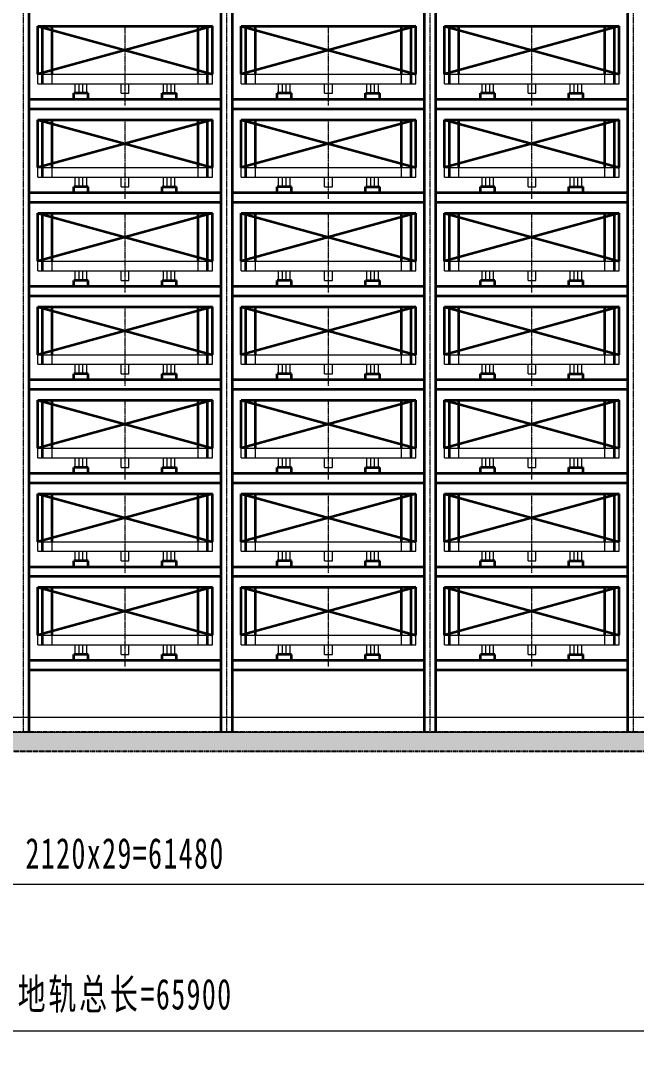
# Model space of a CAD drawing. Header units: millimetres. Extents: x -67280 to 67280, y -47520 to 47520.
# Drawn here: x -13688 to -7268, y 4323 to 15019 of the extents above; entities that cross this region are included whole.
import ezdxf

# ---------------------------------------------------------------- set-up
doc = ezdxf.new("R2010")
doc.units = ezdxf.units.MM
doc.linetypes.add('双点画线', pattern=[22, 12, -2, 2, -2, 2, -2])
doc.linetypes.add('点画线', pattern=[18, 12, -2, 2, -2])
doc.layers.get('0').update_dxf_attribs({"lineweight": 35})
for name, color, linetype, lineweight in [('7', 30, '双点画线', 18), ('ACADCAXA细实线层', 3, 'Continuous', 18), ('ACAD细实线', 2, 'Continuous', 18), ('EB0', 7, 'Continuous', 35), ('中心线层', 1, '点画线', 18), ('剖面线层', 6, 'Continuous', 18), ('尺寸线层', 4, 'Continuous', 18), ('细实线层', 3, 'Continuous', 18)]:
    doc.layers.add(name, color=color, linetype=linetype, lineweight=lineweight)
doc.styles.add('标准', font='', dxfattribs={"width": 0.667})
doc.styles.get('标准').set_extended_font_data('宋体')
doc.dimstyles.new('标准', dxfattribs={"dimscale": 160, "dimtxt": 2, "dimasz": 1, "dimexe": 1, "dimexo": 0, "dimgap": 1, "dimtad": 1, "dimdec": 1, "dimdsep": 46, "dimtxsty": '标准', "dimblk": '_CAXARROW', "dimcen": 0, "dimdle": 2, "dimaunit": 1, "dimadec": 0, "dimazin": 2, "dimtfac": 0.707107, "dimtdec": 3, "dimtmove": 0, "dimatfit": 3, "dimfxl": 0, "dimfrac": 2, "dimtolj": 1, "dimarcsym": 0})

# ---------------------------------------------------------------- blocks, each defined once
blk = doc.blocks.new('*X1422')
at = {"layer": '尺寸线层', "linetype": 'Continuous', "lineweight": 18}
for points in [[(-45548, 4483), (-45388, 4463), (-45388, 4503)], [(20352, 4483), (20192, 4463), (20192, 4503)]]:
    blk.add_hatch(color=0, dxfattribs=at).paths.add_polyline_path(points, flags=0)
at = {"layer": '尺寸线层', "color": 0}
for p, q in [((-45548, 7647), (-45548, 4323)), ((20352, 7647), (20352, 4323))]:
    blk.add_line(p, q, dxfattribs=at)
at = {"layer": '尺寸线层', "color": 0, "linetype": 'Continuous', "lineweight": 18}
blk.add_line((20352, 4483), (-45548, 4483), dxfattribs=at)
at = {"layer": '尺寸线层', "color": 0, "insert": (-12598, 4850), "char_height": 320, "width": 4468.48, "attachment_point": 5, "line_spacing_factor": 1.15057, "style": '标准'}
blk.add_mtext('\\T1.1;地轨总长=65900', dxfattribs=at)
blk = doc.blocks.new('_CAXARROW')
blk.add_hatch(color=0).paths.add_polyline_path([(0, 0), (-1, 0.125), (-1, -0.125)], flags=0)
blk = doc.blocks.new('*X1431')
at = {"layer": '尺寸线层', "linetype": 'Continuous', "lineweight": 18}
for points in [[(-43338, 6014), (-43178, 6034), (-43178, 5994)], [(18142, 6014), (17982, 6034), (17982, 5994)]]:
    blk.add_hatch(color=0, dxfattribs=at).paths.add_polyline_path(points, flags=0)
at = {"layer": '尺寸线层', "color": 0}
for p, q in [((-43338, 7600), (-43338, 5854)), ((18142, 7600), (18142, 5854))]:
    blk.add_line(p, q, dxfattribs=at)
at = {"layer": '尺寸线层', "color": 0, "linetype": 'Continuous', "lineweight": 18}
blk.add_line((-43338, 6014), (18142, 6014), dxfattribs=at)
at = {"layer": '尺寸线层', "color": 0, "insert": (-12598, 6334), "char_height": 320, "width": 4248.88, "attachment_point": 5, "line_spacing_factor": 1.15057, "style": '标准'}
blk.add_mtext('\\T1.1;2120x29=61480', dxfattribs=at)
blk = doc.blocks.new('*X1599')
at = {"layer": '剖面线层', "linetype": 'Continuous', "lineweight": 18}
h = blk.add_hatch(dxfattribs=at)
h.set_pattern_fill('AR-CONC', color=256, style=0)
h.set_pattern_definition([(50, (0, 0), (182.18467, -15.9391), [19.05, -209.55]), (355, (0, 0), (-35.2428, 191.05664), [15.24, -167.64]), (100.451, (15.18, -1.33), (146.9425, 175.1167), [16.19, -178.09]), (46.1842, (0, 50.8), (271.07904, -42.0423), [28.575, -314.325]), (96.6356, (22.6, 47.3), (237.4042, 247.4256), [24.285, -267.135]), (351.184, (0, 50.8), (237.4046, 247.4251), [22.86, -251.46]), (21, (25.4, 38.1), (151.61488, -102.26552), [19.05, -209.55]), (326, (25.4, 38.1), (61.80203, 184.18797), [15.24, -167.64]), (71.4514, (38.03, 29.58), (213.4165, 81.92286), [16.19, -178.09]), (37.5, (0, 0), (3.088603, 84.55504), [0, -165.608, 0, -170.18, 0, -168.275]), (7.5, (0, 0), (66.81966, 100.18057), [0, -97.028, 0, -161.798, 0, -64.135]), (-32.5, (-56.64, 0), (135.590595, -5.728744), [0, -63.5, 0, -198.12, 0, -262.89]), (-42.5, (-82.04, 0), (148.12918, 25.4265), [0, -82.55, 0, -131.572, 0, -186.69])])
h.paths.add_polyline_path([(-65900, -100), (-65900, -3), (-65900, 100), (0, 100), (0, -100)], flags=0)
at = {"layer": '7', "linetype": '双点画线', "lineweight": 25}
for p, q in [((0, 100), (-65900, 100)), ((-65900, -100), (0, -100))]:
    blk.add_line(p, q, dxfattribs=at)

msp = doc.modelspace()

# ---------------------------------------------------------------- linework, layer by layer
at = {"layer": 'ACADCAXA细实线层', "color": 2, "linetype": 'Continuous', "lineweight": 18}
for p, q in [((-13507.969, 14459.786), (-11687.969, 14459.786)), ((-11387.969, 14459.786), (-9567.969, 14459.786)), ((-9267.969, 14459.786), (-7447.969, 14459.786)), ((-13507.969, 14359.786), (-11687.969, 14359.786)), ((-13117.969, 14259.786), (-13117.969, 14359.786)), ((-13037.969, 14259.786), (-13037.969, 14359.786)), ((-12637.969, 14259.786), (-12637.969, 14359.786)), ((-12557.969, 14259.786), (-12557.969, 14359.786)), ((-12157.969, 14259.786), (-12157.969, 14359.786)), ((-12077.969, 14259.786), (-12077.969, 14359.786)), ((-11387.969, 14359.786), (-9567.969, 14359.786)), ((-10997.969, 14259.786), (-10997.969, 14359.786)), ((-10917.969, 14259.786), (-10917.969, 14359.786)), ((-10517.969, 14259.786), (-10517.969, 14359.786)), ((-10437.969, 14259.786), (-10437.969, 14359.786)), ((-10037.969, 14259.786), (-10037.969, 14359.786)), ((-9957.969, 14259.786), (-9957.969, 14359.786)), ((-9267.969, 14359.786), (-7447.969, 14359.786)), ((-8877.969, 14259.786), (-8877.969, 14359.786)), ((-8797.969, 14259.786), (-8797.969, 14359.786)), ((-8397.969, 14259.786), (-8397.969, 14359.786)), ((-8317.969, 14259.786), (-8317.969, 14359.786)), ((-7917.969, 14259.786), (-7917.969, 14359.786)), ((-7837.969, 14259.786), (-7837.969, 14359.786)), ((-13117.969, 14259.786), (-13037.969, 14259.786)), ((-12637.969, 14259.786), (-12557.969, 14259.786)), ((-12157.969, 14259.786), (-12077.969, 14259.786)), ((-10997.969, 14259.786), (-10917.969, 14259.786)), ((-10517.969, 14259.786), (-10437.969, 14259.786)), ((-10037.969, 14259.786), (-9957.969, 14259.786)), ((-8877.969, 14259.786), (-8797.969, 14259.786)), ((-8397.969, 14259.786), (-8317.969, 14259.786)), ((-7917.969, 14259.786), (-7837.969, 14259.786)), ((-13507.969, 13484.786), (-11687.969, 13484.786)), ((-11387.969, 13484.786), (-9567.969, 13484.786)), ((-9267.969, 13484.786), (-7447.969, 13484.786)), ((-13507.969, 13384.786), (-11687.969, 13384.786)), ((-13117.969, 13284.786), (-13117.969, 13384.786)), ((-13037.969, 13284.786), (-13037.969, 13384.786)), ((-12637.969, 13284.786), (-12637.969, 13384.786)), ((-12557.969, 13284.786), (-12557.969, 13384.786)), ((-12157.969, 13284.786), (-12157.969, 13384.786)), ((-12077.969, 13284.786), (-12077.969, 13384.786)), ((-11387.969, 13384.786), (-9567.969, 13384.786)), ((-10997.969, 13284.786), (-10997.969, 13384.786)), ((-10917.969, 13284.786), (-10917.969, 13384.786)), ((-10517.969, 13284.786), (-10517.969, 13384.786)), ((-10437.969, 13284.786), (-10437.969, 13384.786)), ((-10037.969, 13284.786), (-10037.969, 13384.786)), ((-9957.969, 13284.786), (-9957.969, 13384.786)), ((-9267.969, 13384.786), (-7447.969, 13384.786)), ((-8877.969, 13284.786), (-8877.969, 13384.786)), ((-8797.969, 13284.786), (-8797.969, 13384.786)), ((-8397.969, 13284.786), (-8397.969, 13384.786)), ((-8317.969, 13284.786), (-8317.969, 13384.786)), ((-7917.969, 13284.786), (-7917.969, 13384.786)), ((-7837.969, 13284.786), (-7837.969, 13384.786)), ((-13117.969, 13284.786), (-13037.969, 13284.786)), ((-12637.969, 13284.786), (-12557.969, 13284.786)), ((-12157.969, 13284.786), (-12077.969, 13284.786)), ((-10997.969, 13284.786), (-10917.969, 13284.786)), ((-10517.969, 13284.786), (-10437.969, 13284.786)), ((-10037.969, 13284.786), (-9957.969, 13284.786)), ((-8877.969, 13284.786), (-8797.969, 13284.786)), ((-8397.969, 13284.786), (-8317.969, 13284.786)), ((-7917.969, 13284.786), (-7837.969, 13284.786)), ((-13507.969, 12509.786), (-11687.969, 12509.786)), ((-13507.969, 12409.786), (-11687.969, 12409.786)), ((-13117.969, 12309.786), (-13117.969, 12409.786)), ((-13037.969, 12309.786), (-13037.969, 12409.786)), ((-12637.969, 12309.786), (-12637.969, 12409.786)), ((-12557.969, 12309.786), (-12557.969, 12409.786)), ((-12157.969, 12309.786), (-12157.969, 12409.786)), ((-12077.969, 12309.786), (-12077.969, 12409.786)), ((-11387.969, 12509.786), (-9567.969, 12509.786)), ((-11387.969, 12409.786), (-9567.969, 12409.786)), ((-10997.969, 12309.786), (-10997.969, 12409.786)), ((-10917.969, 12309.786), (-10917.969, 12409.786)), ((-10517.969, 12309.786), (-10517.969, 12409.786)), ((-10437.969, 12309.786), (-10437.969, 12409.786)), ((-10037.969, 12309.786), (-10037.969, 12409.786)), ((-9957.969, 12309.786), (-9957.969, 12409.786)), ((-9267.969, 12509.786), (-7447.969, 12509.786)), ((-9267.969, 12409.786), (-7447.969, 12409.786)), ((-8877.969, 12309.786), (-8877.969, 12409.786)), ((-8797.969, 12309.786), (-8797.969, 12409.786)), ((-8397.969, 12309.786), (-8397.969, 12409.786)), ((-8317.969, 12309.786), (-8317.969, 12409.786)), ((-7917.969, 12309.786), (-7917.969, 12409.786)), ((-7837.969, 12309.786), (-7837.969, 12409.786)), ((-13117.969, 12309.786), (-13037.969, 12309.786)), ((-12637.969, 12309.786), (-12557.969, 12309.786)), ((-12157.969, 12309.786), (-12077.969, 12309.786)), ((-10997.969, 12309.786), (-10917.969, 12309.786)), ((-10517.969, 12309.786), (-10437.969, 12309.786)), ((-10037.969, 12309.786), (-9957.969, 12309.786)), ((-8877.969, 12309.786), (-8797.969, 12309.786)), ((-8397.969, 12309.786), (-8317.969, 12309.786)), ((-7917.969, 12309.786), (-7837.969, 12309.786)), ((-13507.969, 11534.786), (-11687.969, 11534.786)), ((-11387.969, 11534.786), (-9567.969, 11534.786)), ((-9267.969, 11534.786), (-7447.969, 11534.786)), ((-13507.969, 11434.786), (-11687.969, 11434.786)), ((-13117.969, 11334.786), (-13117.969, 11434.786)), ((-13037.969, 11334.786), (-13037.969, 11434.786)), ((-12637.969, 11334.786), (-12637.969, 11434.786)), ((-12557.969, 11334.786), (-12557.969, 11434.786)), ((-12157.969, 11334.786), (-12157.969, 11434.786)), ((-12077.969, 11334.786), (-12077.969, 11434.786)), ((-11387.969, 11434.786), (-9567.969, 11434.786)), ((-10997.969, 11334.786), (-10997.969, 11434.786)), ((-10917.969, 11334.786), (-10917.969, 11434.786)), ((-10517.969, 11334.786), (-10517.969, 11434.786)), ((-10437.969, 11334.786), (-10437.969, 11434.786)), ((-10037.969, 11334.786), (-10037.969, 11434.786)), ((-9957.969, 11334.786), (-9957.969, 11434.786)), ((-9267.969, 11434.786), (-7447.969, 11434.786)), ((-8877.969, 11334.786), (-8877.969, 11434.786)), ((-8797.969, 11334.786), (-8797.969, 11434.786)), ((-8397.969, 11334.786), (-8397.969, 11434.786)), ((-8317.969, 11334.786), (-8317.969, 11434.786)), ((-7917.969, 11334.786), (-7917.969, 11434.786)), ((-7837.969, 11334.786), (-7837.969, 11434.786)), ((-13117.969, 11334.786), (-13037.969, 11334.786)), ((-12637.969, 11334.786), (-12557.969, 11334.786)), ((-12157.969, 11334.786), (-12077.969, 11334.786)), ((-10997.969, 11334.786), (-10917.969, 11334.786)), ((-10517.969, 11334.786), (-10437.969, 11334.786)), ((-10037.969, 11334.786), (-9957.969, 11334.786)), ((-8877.969, 11334.786), (-8797.969, 11334.786)), ((-8397.969, 11334.786), (-8317.969, 11334.786)), ((-7917.969, 11334.786), (-7837.969, 11334.786)), ((-13507.969, 10559.786), (-11687.969, 10559.786)), ((-11387.969, 10559.786), (-9567.969, 10559.786)), ((-9267.969, 10559.786), (-7447.969, 10559.786)), ((-13507.969, 10459.786), (-11687.969, 10459.786)), ((-13117.969, 10359.786), (-13117.969, 10459.786)), ((-13037.969, 10359.786), (-13037.969, 10459.786)), ((-12637.969, 10359.786), (-12637.969, 10459.786)), ((-12557.969, 10359.786), (-12557.969, 10459.786)), ((-12157.969, 10359.786), (-12157.969, 10459.786)), ((-12077.969, 10359.786), (-12077.969, 10459.786)), ((-11387.969, 10459.786), (-9567.969, 10459.786)), ((-10997.969, 10359.786), (-10997.969, 10459.786)), ((-10917.969, 10359.786), (-10917.969, 10459.786)), ((-10517.969, 10359.786), (-10517.969, 10459.786)), ((-10437.969, 10359.786), (-10437.969, 10459.786)), ((-10037.969, 10359.786), (-10037.969, 10459.786)), ((-9957.969, 10359.786), (-9957.969, 10459.786)), ((-9267.969, 10459.786), (-7447.969, 10459.786)), ((-8877.969, 10359.786), (-8877.969, 10459.786)), ((-8797.969, 10359.786), (-8797.969, 10459.786)), ((-8397.969, 10359.786), (-8397.969, 10459.786)), ((-8317.969, 10359.786), (-8317.969, 10459.786)), ((-7917.969, 10359.786), (-7917.969, 10459.786)), ((-7837.969, 10359.786), (-7837.969, 10459.786)), ((-13117.969, 10359.786), (-13037.969, 10359.786)), ((-12637.969, 10359.786), (-12557.969, 10359.786)), ((-12157.969, 10359.786), (-12077.969, 10359.786)), ((-10997.969, 10359.786), (-10917.969, 10359.786)), ((-10517.969, 10359.786), (-10437.969, 10359.786)), ((-10037.969, 10359.786), (-9957.969, 10359.786)), ((-8877.969, 10359.786), (-8797.969, 10359.786)), ((-8397.969, 10359.786), (-8317.969, 10359.786)), ((-7917.969, 10359.786), (-7837.969, 10359.786)), ((-13507.969, 9584.786), (-11687.969, 9584.786)), ((-11387.969, 9584.786), (-9567.969, 9584.786)), ((-9267.969, 9584.786), (-7447.969, 9584.786)), ((-13507.969, 9484.786), (-11687.969, 9484.786)), ((-13117.969, 9384.786), (-13117.969, 9484.786)), ((-13037.969, 9384.786), (-13037.969, 9484.786)), ((-12637.969, 9384.786), (-12637.969, 9484.786)), ((-12557.969, 9384.786), (-12557.969, 9484.786)), ((-12157.969, 9384.786), (-12157.969, 9484.786)), ((-12077.969, 9384.786), (-12077.969, 9484.786)), ((-11387.969, 9484.786), (-9567.969, 9484.786)), ((-10997.969, 9384.786), (-10997.969, 9484.786)), ((-10917.969, 9384.786), (-10917.969, 9484.786)), ((-10517.969, 9384.786), (-10517.969, 9484.786)), ((-10437.969, 9384.786), (-10437.969, 9484.786)), ((-10037.969, 9384.786), (-10037.969, 9484.786)), ((-9957.969, 9384.786), (-9957.969, 9484.786)), ((-9267.969, 9484.786), (-7447.969, 9484.786)), ((-8877.969, 9384.786), (-8877.969, 9484.786)), ((-8797.969, 9384.786), (-8797.969, 9484.786)), ((-8397.969, 9384.786), (-8397.969, 9484.786)), ((-8317.969, 9384.786), (-8317.969, 9484.786)), ((-7917.969, 9384.786), (-7917.969, 9484.786)), ((-7837.969, 9384.786), (-7837.969, 9484.786)), ((-13117.969, 9384.786), (-13037.969, 9384.786)), ((-12637.969, 9384.786), (-12557.969, 9384.786)), ((-12157.969, 9384.786), (-12077.969, 9384.786)), ((-10997.969, 9384.786), (-10917.969, 9384.786)), ((-10517.969, 9384.786), (-10437.969, 9384.786)), ((-10037.969, 9384.786), (-9957.969, 9384.786)), ((-8877.969, 9384.786), (-8797.969, 9384.786)), ((-8397.969, 9384.786), (-8317.969, 9384.786)), ((-7917.969, 9384.786), (-7837.969, 9384.786)), ((-13507.969, 8609.786), (-11687.969, 8609.786)), ((-11387.969, 8609.786), (-9567.969, 8609.786)), ((-9267.969, 8609.786), (-7447.969, 8609.786)), ((-13507.969, 8509.786), (-11687.969, 8509.786)), ((-13117.969, 8409.786), (-13117.969, 8509.786)), ((-13037.969, 8409.786), (-13037.969, 8509.786)), ((-12637.969, 8409.786), (-12637.969, 8509.786)), ((-12557.969, 8409.786), (-12557.969, 8509.786)), ((-12157.969, 8409.786), (-12157.969, 8509.786)), ((-12077.969, 8409.786), (-12077.969, 8509.786)), ((-11387.969, 8509.786), (-9567.969, 8509.786)), ((-10997.969, 8409.786), (-10997.969, 8509.786)), ((-10917.969, 8409.786), (-10917.969, 8509.786)), ((-10517.969, 8409.786), (-10517.969, 8509.786)), ((-10437.969, 8409.786), (-10437.969, 8509.786)), ((-10037.969, 8409.786), (-10037.969, 8509.786)), ((-9957.969, 8409.786), (-9957.969, 8509.786)), ((-9267.969, 8509.786), (-7447.969, 8509.786)), ((-8877.969, 8409.786), (-8877.969, 8509.786)), ((-8797.969, 8409.786), (-8797.969, 8509.786)), ((-8397.969, 8409.786), (-8397.969, 8509.786)), ((-8317.969, 8409.786), (-8317.969, 8509.786)), ((-7917.969, 8409.786), (-7917.969, 8509.786)), ((-7837.969, 8409.786), (-7837.969, 8509.786)), ((-13117.969, 8409.786), (-13037.969, 8409.786)), ((-12637.969, 8409.786), (-12557.969, 8409.786)), ((-12157.969, 8409.786), (-12077.969, 8409.786)), ((-10997.969, 8409.786), (-10917.969, 8409.786)), ((-10517.969, 8409.786), (-10437.969, 8409.786)), ((-10037.969, 8409.786), (-9957.969, 8409.786)), ((-8877.969, 8409.786), (-8797.969, 8409.786)), ((-8397.969, 8409.786), (-8317.969, 8409.786)), ((-7917.969, 8409.786), (-7837.969, 8409.786))]:
    msp.add_line(p, q, dxfattribs=at)
at = {"layer": 'EB0'}
for p, q in [((-13597.969, 7599.786), (-13597.969, 18849.786)), ((-11597.969, 7599.786), (-11597.969, 18849.786)), ((-11477.969, 7599.786), (-11477.969, 18849.786)), ((-9477.969, 7599.786), (-9477.969, 18849.786)), ((-9357.969, 7599.786), (-9357.969, 18849.786)), ((-7357.969, 7599.786), (-7357.969, 18849.786)), ((-13132.969, 14199.786), (-13132.969, 14259.786)), ((-12982.969, 14259.786), (-13132.969, 14259.786)), ((-12982.969, 14199.786), (-12982.969, 14259.786)), ((-12212.969, 14259.786), (-12062.969, 14259.786)), ((-12212.969, 14199.786), (-12212.969, 14259.786)), ((-12062.969, 14199.786), (-12062.969, 14259.786)), ((-11012.969, 14199.786), (-11012.969, 14259.786)), ((-10862.969, 14259.786), (-11012.969, 14259.786)), ((-10862.969, 14199.786), (-10862.969, 14259.786)), ((-10092.969, 14259.786), (-9942.969, 14259.786)), ((-10092.969, 14199.786), (-10092.969, 14259.786)), ((-9942.969, 14199.786), (-9942.969, 14259.786)), ((-8892.969, 14199.786), (-8892.969, 14259.786)), ((-8742.969, 14259.786), (-8892.969, 14259.786)), ((-8742.969, 14199.786), (-8742.969, 14259.786)), ((-7972.969, 14259.786), (-7822.969, 14259.786)), ((-7972.969, 14199.786), (-7972.969, 14259.786)), ((-7822.969, 14199.786), (-7822.969, 14259.786)), ((-13597.969, 14199.786), (-11597.969, 14199.786)), ((-13357.969, 14199.786), (-11597.969, 14199.786)), ((-11477.969, 14199.786), (-9477.969, 14199.786)), ((-11237.969, 14199.786), (-9477.969, 14199.786)), ((-9357.969, 14199.786), (-7357.969, 14199.786)), ((-9117.969, 14199.786), (-7357.969, 14199.786)), ((-13597.969, 14099.786), (-11597.969, 14099.786)), ((-13357.969, 14099.786), (-11597.969, 14099.786)), ((-11477.969, 14099.786), (-9477.969, 14099.786)), ((-11237.969, 14099.786), (-9477.969, 14099.786)), ((-9357.969, 14099.786), (-7357.969, 14099.786)), ((-9117.969, 14099.786), (-7357.969, 14099.786)), ((-13132.969, 13224.786), (-13132.969, 13284.786)), ((-12982.969, 13284.786), (-13132.969, 13284.786)), ((-12982.969, 13224.786), (-12982.969, 13284.786)), ((-12212.969, 13284.786), (-12062.969, 13284.786)), ((-12212.969, 13224.786), (-12212.969, 13284.786)), ((-12062.969, 13224.786), (-12062.969, 13284.786)), ((-11012.969, 13224.786), (-11012.969, 13284.786)), ((-10862.969, 13284.786), (-11012.969, 13284.786)), ((-10862.969, 13224.786), (-10862.969, 13284.786)), ((-10092.969, 13284.786), (-9942.969, 13284.786)), ((-10092.969, 13224.786), (-10092.969, 13284.786)), ((-9942.969, 13224.786), (-9942.969, 13284.786)), ((-8892.969, 13224.786), (-8892.969, 13284.786)), ((-8742.969, 13284.786), (-8892.969, 13284.786)), ((-8742.969, 13224.786), (-8742.969, 13284.786)), ((-7972.969, 13284.786), (-7822.969, 13284.786)), ((-7972.969, 13224.786), (-7972.969, 13284.786)), ((-7822.969, 13224.786), (-7822.969, 13284.786)), ((-13597.969, 13224.786), (-11597.969, 13224.786)), ((-13357.969, 13224.786), (-11597.969, 13224.786)), ((-11477.969, 13224.786), (-9477.969, 13224.786)), ((-11237.969, 13224.786), (-9477.969, 13224.786)), ((-9357.969, 13224.786), (-7357.969, 13224.786)), ((-9117.969, 13224.786), (-7357.969, 13224.786)), ((-13597.969, 13124.786), (-11597.969, 13124.786)), ((-13357.969, 13124.786), (-11597.969, 13124.786)), ((-11477.969, 13124.786), (-9477.969, 13124.786)), ((-11237.969, 13124.786), (-9477.969, 13124.786)), ((-9357.969, 13124.786), (-7357.969, 13124.786)), ((-9117.969, 13124.786), (-7357.969, 13124.786)), ((-13132.969, 12249.786), (-13132.969, 12309.786)), ((-12982.969, 12309.786), (-13132.969, 12309.786)), ((-12982.969, 12249.786), (-12982.969, 12309.786)), ((-12212.969, 12309.786), (-12062.969, 12309.786)), ((-12212.969, 12249.786), (-12212.969, 12309.786)), ((-12062.969, 12249.786), (-12062.969, 12309.786)), ((-11012.969, 12249.786), (-11012.969, 12309.786)), ((-10862.969, 12309.786), (-11012.969, 12309.786)), ((-10862.969, 12249.786), (-10862.969, 12309.786)), ((-10092.969, 12309.786), (-9942.969, 12309.786)), ((-10092.969, 12249.786), (-10092.969, 12309.786)), ((-9942.969, 12249.786), (-9942.969, 12309.786)), ((-8892.969, 12249.786), (-8892.969, 12309.786)), ((-8742.969, 12309.786), (-8892.969, 12309.786)), ((-8742.969, 12249.786), (-8742.969, 12309.786)), ((-7972.969, 12309.786), (-7822.969, 12309.786)), ((-7972.969, 12249.786), (-7972.969, 12309.786)), ((-7822.969, 12249.786), (-7822.969, 12309.786)), ((-13597.969, 12249.786), (-11597.969, 12249.786)), ((-13357.969, 12249.786), (-11597.969, 12249.786)), ((-11477.969, 12249.786), (-9477.969, 12249.786)), ((-11237.969, 12249.786), (-9477.969, 12249.786)), ((-9357.969, 12249.786), (-7357.969, 12249.786)), ((-9117.969, 12249.786), (-7357.969, 12249.786)), ((-13597.969, 12149.786), (-11597.969, 12149.786)), ((-13357.969, 12149.786), (-11597.969, 12149.786)), ((-11477.969, 12149.786), (-9477.969, 12149.786)), ((-11237.969, 12149.786), (-9477.969, 12149.786)), ((-9357.969, 12149.786), (-7357.969, 12149.786)), ((-9117.969, 12149.786), (-7357.969, 12149.786)), ((-13597.969, 11274.786), (-11597.969, 11274.786)), ((-13357.969, 11274.786), (-11597.969, 11274.786)), ((-13132.969, 11274.786), (-13132.969, 11334.786)), ((-12982.969, 11334.786), (-13132.969, 11334.786)), ((-12982.969, 11274.786), (-12982.969, 11334.786)), ((-12212.969, 11334.786), (-12062.969, 11334.786)), ((-12212.969, 11274.786), (-12212.969, 11334.786)), ((-12062.969, 11274.786), (-12062.969, 11334.786)), ((-11477.969, 11274.786), (-9477.969, 11274.786)), ((-11237.969, 11274.786), (-9477.969, 11274.786)), ((-11012.969, 11274.786), (-11012.969, 11334.786)), ((-10862.969, 11334.786), (-11012.969, 11334.786)), ((-10862.969, 11274.786), (-10862.969, 11334.786)), ((-10092.969, 11334.786), (-9942.969, 11334.786)), ((-10092.969, 11274.786), (-10092.969, 11334.786)), ((-9942.969, 11274.786), (-9942.969, 11334.786)), ((-9357.969, 11274.786), (-7357.969, 11274.786)), ((-9117.969, 11274.786), (-7357.969, 11274.786)), ((-8892.969, 11274.786), (-8892.969, 11334.786)), ((-8742.969, 11334.786), (-8892.969, 11334.786)), ((-8742.969, 11274.786), (-8742.969, 11334.786)), ((-7972.969, 11334.786), (-7822.969, 11334.786)), ((-7972.969, 11274.786), (-7972.969, 11334.786)), ((-7822.969, 11274.786), (-7822.969, 11334.786)), ((-13597.969, 11174.786), (-11597.969, 11174.786)), ((-13357.969, 11174.786), (-11597.969, 11174.786)), ((-11477.969, 11174.786), (-9477.969, 11174.786)), ((-11237.969, 11174.786), (-9477.969, 11174.786)), ((-9357.969, 11174.786), (-7357.969, 11174.786)), ((-9117.969, 11174.786), (-7357.969, 11174.786)), ((-13597.969, 10299.786), (-11597.969, 10299.786)), ((-13357.969, 10299.786), (-11597.969, 10299.786)), ((-13132.969, 10299.786), (-13132.969, 10359.786)), ((-12982.969, 10359.786), (-13132.969, 10359.786)), ((-12982.969, 10299.786), (-12982.969, 10359.786)), ((-12212.969, 10359.786), (-12062.969, 10359.786)), ((-12212.969, 10299.786), (-12212.969, 10359.786)), ((-12062.969, 10299.786), (-12062.969, 10359.786)), ((-11477.969, 10299.786), (-9477.969, 10299.786)), ((-11237.969, 10299.786), (-9477.969, 10299.786)), ((-11012.969, 10299.786), (-11012.969, 10359.786)), ((-10862.969, 10359.786), (-11012.969, 10359.786)), ((-10862.969, 10299.786), (-10862.969, 10359.786)), ((-10092.969, 10359.786), (-9942.969, 10359.786)), ((-10092.969, 10299.786), (-10092.969, 10359.786)), ((-9942.969, 10299.786), (-9942.969, 10359.786)), ((-9357.969, 10299.786), (-7357.969, 10299.786)), ((-9117.969, 10299.786), (-7357.969, 10299.786)), ((-8892.969, 10299.786), (-8892.969, 10359.786)), ((-8742.969, 10359.786), (-8892.969, 10359.786)), ((-8742.969, 10299.786), (-8742.969, 10359.786)), ((-7972.969, 10359.786), (-7822.969, 10359.786)), ((-7972.969, 10299.786), (-7972.969, 10359.786)), ((-7822.969, 10299.786), (-7822.969, 10359.786)), ((-13597.969, 10199.786), (-11597.969, 10199.786)), ((-13357.969, 10199.786), (-11597.969, 10199.786)), ((-11477.969, 10199.786), (-9477.969, 10199.786)), ((-11237.969, 10199.786), (-9477.969, 10199.786)), ((-9357.969, 10199.786), (-7357.969, 10199.786)), ((-9117.969, 10199.786), (-7357.969, 10199.786)), ((-13597.969, 9324.786), (-11597.969, 9324.786)), ((-13357.969, 9324.786), (-11597.969, 9324.786)), ((-13132.969, 9324.786), (-13132.969, 9384.786)), ((-12982.969, 9384.786), (-13132.969, 9384.786)), ((-12982.969, 9324.786), (-12982.969, 9384.786)), ((-12212.969, 9384.786), (-12062.969, 9384.786)), ((-12212.969, 9324.786), (-12212.969, 9384.786)), ((-12062.969, 9324.786), (-12062.969, 9384.786)), ((-11477.969, 9324.786), (-9477.969, 9324.786)), ((-11237.969, 9324.786), (-9477.969, 9324.786)), ((-11012.969, 9324.786), (-11012.969, 9384.786)), ((-10862.969, 9384.786), (-11012.969, 9384.786)), ((-10862.969, 9324.786), (-10862.969, 9384.786)), ((-10092.969, 9384.786), (-9942.969, 9384.786)), ((-10092.969, 9324.786), (-10092.969, 9384.786)), ((-9942.969, 9324.786), (-9942.969, 9384.786)), ((-9357.969, 9324.786), (-7357.969, 9324.786)), ((-9117.969, 9324.786), (-7357.969, 9324.786)), ((-8892.969, 9324.786), (-8892.969, 9384.786)), ((-8742.969, 9384.786), (-8892.969, 9384.786)), ((-8742.969, 9324.786), (-8742.969, 9384.786)), ((-7972.969, 9384.786), (-7822.969, 9384.786)), ((-7972.969, 9324.786), (-7972.969, 9384.786)), ((-7822.969, 9324.786), (-7822.969, 9384.786)), ((-13597.969, 9224.786), (-11597.969, 9224.786)), ((-13357.969, 9224.786), (-11597.969, 9224.786)), ((-11477.969, 9224.786), (-9477.969, 9224.786)), ((-11237.969, 9224.786), (-9477.969, 9224.786)), ((-9357.969, 9224.786), (-7357.969, 9224.786)), ((-9117.969, 9224.786), (-7357.969, 9224.786)), ((-13597.969, 8349.786), (-11597.969, 8349.786)), ((-13357.969, 8349.786), (-11597.969, 8349.786)), ((-13132.969, 8349.786), (-13132.969, 8409.786)), ((-12982.969, 8409.786), (-13132.969, 8409.786)), ((-12982.969, 8349.786), (-12982.969, 8409.786)), ((-12212.969, 8409.786), (-12062.969, 8409.786)), ((-12212.969, 8349.786), (-12212.969, 8409.786)), ((-12062.969, 8349.786), (-12062.969, 8409.786)), ((-11477.969, 8349.786), (-9477.969, 8349.786)), ((-11237.969, 8349.786), (-9477.969, 8349.786)), ((-11012.969, 8349.786), (-11012.969, 8409.786)), ((-10862.969, 8409.786), (-11012.969, 8409.786)), ((-10862.969, 8349.786), (-10862.969, 8409.786)), ((-10092.969, 8409.786), (-9942.969, 8409.786)), ((-10092.969, 8349.786), (-10092.969, 8409.786)), ((-9942.969, 8349.786), (-9942.969, 8409.786)), ((-9357.969, 8349.786), (-7357.969, 8349.786)), ((-9117.969, 8349.786), (-7357.969, 8349.786)), ((-8892.969, 8349.786), (-8892.969, 8409.786)), ((-8742.969, 8409.786), (-8892.969, 8409.786)), ((-8742.969, 8349.786), (-8742.969, 8409.786)), ((-7972.969, 8409.786), (-7822.969, 8409.786)), ((-7972.969, 8349.786), (-7972.969, 8409.786)), ((-7822.969, 8349.786), (-7822.969, 8409.786)), ((-13597.969, 8249.786), (-11597.969, 8249.786)), ((-13357.969, 8249.786), (-11597.969, 8249.786)), ((-11477.969, 8249.786), (-9477.969, 8249.786)), ((-11237.969, 8249.786), (-9477.969, 8249.786)), ((-9357.969, 8249.786), (-7357.969, 8249.786)), ((-9117.969, 8249.786), (-7357.969, 8249.786))]:
    msp.add_line(p, q, dxfattribs=at)
at = {"layer": 'EB0', "color": 2}
for p, q in [((-13507.969, 14959.786), (-11687.969, 14959.786)), ((-11687.969, 14959.786), (-13507.969, 14459.786)), ((-13507.969, 14959.786), (-11687.969, 14459.786)), ((-13507.969, 14459.786), (-13507.969, 14959.786)), ((-11687.969, 14459.786), (-11687.969, 14959.786)), ((-11387.969, 14959.786), (-9567.969, 14959.786)), ((-9567.969, 14959.786), (-11387.969, 14459.786)), ((-11387.969, 14959.786), (-9567.969, 14459.786)), ((-11387.969, 14459.786), (-11387.969, 14959.786)), ((-9567.969, 14459.786), (-9567.969, 14959.786)), ((-9267.969, 14959.786), (-7447.969, 14959.786)), ((-7447.969, 14959.786), (-9267.969, 14459.786)), ((-9267.969, 14959.786), (-7447.969, 14459.786)), ((-9267.969, 14459.786), (-9267.969, 14959.786)), ((-7447.969, 14459.786), (-7447.969, 14959.786)), ((-13507.969, 13984.786), (-11687.969, 13984.786)), ((-11687.969, 13984.786), (-13507.969, 13484.786)), ((-13507.969, 13984.786), (-11687.969, 13484.786)), ((-13507.969, 13484.786), (-13507.969, 13984.786)), ((-11687.969, 13484.786), (-11687.969, 13984.786)), ((-11387.969, 13984.786), (-9567.969, 13984.786)), ((-9567.969, 13984.786), (-11387.969, 13484.786)), ((-11387.969, 13984.786), (-9567.969, 13484.786)), ((-11387.969, 13484.786), (-11387.969, 13984.786)), ((-9567.969, 13484.786), (-9567.969, 13984.786)), ((-9267.969, 13984.786), (-7447.969, 13984.786)), ((-7447.969, 13984.786), (-9267.969, 13484.786)), ((-9267.969, 13984.786), (-7447.969, 13484.786)), ((-9267.969, 13484.786), (-9267.969, 13984.786)), ((-7447.969, 13484.786), (-7447.969, 13984.786)), ((-13507.969, 13009.786), (-11687.969, 13009.786)), ((-11687.969, 13009.786), (-13507.969, 12509.786)), ((-13507.969, 13009.786), (-11687.969, 12509.786)), ((-13507.969, 12509.786), (-13507.969, 13009.786)), ((-11687.969, 12509.786), (-11687.969, 13009.786)), ((-11387.969, 13009.786), (-9567.969, 13009.786)), ((-9567.969, 13009.786), (-11387.969, 12509.786)), ((-11387.969, 13009.786), (-9567.969, 12509.786)), ((-11387.969, 12509.786), (-11387.969, 13009.786)), ((-9567.969, 12509.786), (-9567.969, 13009.786)), ((-9267.969, 13009.786), (-7447.969, 13009.786)), ((-7447.969, 13009.786), (-9267.969, 12509.786)), ((-9267.969, 13009.786), (-7447.969, 12509.786)), ((-9267.969, 12509.786), (-9267.969, 13009.786)), ((-7447.969, 12509.786), (-7447.969, 13009.786)), ((-13507.969, 12034.786), (-11687.969, 12034.786)), ((-11687.969, 12034.786), (-13507.969, 11534.786)), ((-13507.969, 12034.786), (-11687.969, 11534.786)), ((-13507.969, 11534.786), (-13507.969, 12034.786)), ((-11687.969, 11534.786), (-11687.969, 12034.786)), ((-11387.969, 12034.786), (-9567.969, 12034.786)), ((-9567.969, 12034.786), (-11387.969, 11534.786)), ((-11387.969, 12034.786), (-9567.969, 11534.786)), ((-11387.969, 11534.786), (-11387.969, 12034.786)), ((-9567.969, 11534.786), (-9567.969, 12034.786)), ((-9267.969, 12034.786), (-7447.969, 12034.786)), ((-7447.969, 12034.786), (-9267.969, 11534.786)), ((-9267.969, 12034.786), (-7447.969, 11534.786)), ((-9267.969, 11534.786), (-9267.969, 12034.786)), ((-7447.969, 11534.786), (-7447.969, 12034.786)), ((-13507.969, 11059.786), (-11687.969, 11059.786)), ((-11687.969, 11059.786), (-13507.969, 10559.786)), ((-13507.969, 11059.786), (-11687.969, 10559.786)), ((-13507.969, 10559.786), (-13507.969, 11059.786)), ((-11687.969, 10559.786), (-11687.969, 11059.786)), ((-11387.969, 11059.786), (-9567.969, 11059.786)), ((-9567.969, 11059.786), (-11387.969, 10559.786)), ((-11387.969, 11059.786), (-9567.969, 10559.786)), ((-11387.969, 10559.786), (-11387.969, 11059.786)), ((-9567.969, 10559.786), (-9567.969, 11059.786)), ((-9267.969, 11059.786), (-7447.969, 11059.786)), ((-7447.969, 11059.786), (-9267.969, 10559.786)), ((-9267.969, 11059.786), (-7447.969, 10559.786)), ((-9267.969, 10559.786), (-9267.969, 11059.786)), ((-7447.969, 10559.786), (-7447.969, 11059.786)), ((-13507.969, 10084.786), (-11687.969, 10084.786)), ((-11687.969, 10084.786), (-13507.969, 9584.786)), ((-13507.969, 10084.786), (-11687.969, 9584.786)), ((-13507.969, 9584.786), (-13507.969, 10084.786)), ((-11687.969, 9584.786), (-11687.969, 10084.786)), ((-11387.969, 10084.786), (-9567.969, 10084.786)), ((-9567.969, 10084.786), (-11387.969, 9584.786)), ((-11387.969, 10084.786), (-9567.969, 9584.786)), ((-11387.969, 9584.786), (-11387.969, 10084.786)), ((-9567.969, 9584.786), (-9567.969, 10084.786)), ((-9267.969, 10084.786), (-7447.969, 10084.786)), ((-7447.969, 10084.786), (-9267.969, 9584.786)), ((-9267.969, 10084.786), (-7447.969, 9584.786)), ((-9267.969, 9584.786), (-9267.969, 10084.786)), ((-7447.969, 9584.786), (-7447.969, 10084.786)), ((-13507.969, 9109.786), (-11687.969, 9109.786)), ((-11687.969, 9109.786), (-13507.969, 8609.786)), ((-13507.969, 9109.786), (-11687.969, 8609.786)), ((-13507.969, 8609.786), (-13507.969, 9109.786)), ((-11687.969, 8609.786), (-11687.969, 9109.786)), ((-11387.969, 9109.786), (-9567.969, 9109.786)), ((-9567.969, 9109.786), (-11387.969, 8609.786)), ((-11387.969, 9109.786), (-9567.969, 8609.786)), ((-11387.969, 8609.786), (-11387.969, 9109.786)), ((-9567.969, 8609.786), (-9567.969, 9109.786)), ((-9267.969, 9109.786), (-7447.969, 9109.786)), ((-7447.969, 9109.786), (-9267.969, 8609.786)), ((-9267.969, 9109.786), (-7447.969, 8609.786)), ((-9267.969, 8609.786), (-9267.969, 9109.786)), ((-7447.969, 8609.786), (-7447.969, 9109.786))]:
    msp.add_line(p, q, dxfattribs=at)
at = {"layer": 'EB0', "color": 4}
for p, q in [((-13457.969, 14459.786), (-13457.969, 14959.786)), ((-11737.969, 14459.786), (-11737.969, 14959.786)), ((-11337.969, 14459.786), (-11337.969, 14959.786)), ((-9617.969, 14459.786), (-9617.969, 14959.786)), ((-9217.969, 14459.786), (-9217.969, 14959.786)), ((-7497.969, 14459.786), (-7497.969, 14959.786)), ((-13457.969, 14359.786), (-13457.969, 14459.786)), ((-11737.969, 14359.786), (-11737.969, 14459.786)), ((-11337.969, 14359.786), (-11337.969, 14459.786)), ((-9617.969, 14359.786), (-9617.969, 14459.786)), ((-9217.969, 14359.786), (-9217.969, 14459.786)), ((-7497.969, 14359.786), (-7497.969, 14459.786)), ((-13457.969, 13484.786), (-13457.969, 13984.786)), ((-11737.969, 13484.786), (-11737.969, 13984.786)), ((-11337.969, 13484.786), (-11337.969, 13984.786)), ((-9617.969, 13484.786), (-9617.969, 13984.786)), ((-9217.969, 13484.786), (-9217.969, 13984.786)), ((-7497.969, 13484.786), (-7497.969, 13984.786)), ((-13457.969, 13384.786), (-13457.969, 13484.786)), ((-11737.969, 13384.786), (-11737.969, 13484.786)), ((-11337.969, 13384.786), (-11337.969, 13484.786)), ((-9617.969, 13384.786), (-9617.969, 13484.786)), ((-9217.969, 13384.786), (-9217.969, 13484.786)), ((-7497.969, 13384.786), (-7497.969, 13484.786)), ((-13457.969, 12509.786), (-13457.969, 13009.786)), ((-11737.969, 12509.786), (-11737.969, 13009.786)), ((-11337.969, 12509.786), (-11337.969, 13009.786)), ((-9617.969, 12509.786), (-9617.969, 13009.786)), ((-9217.969, 12509.786), (-9217.969, 13009.786)), ((-7497.969, 12509.786), (-7497.969, 13009.786)), ((-13457.969, 12409.786), (-13457.969, 12509.786)), ((-11737.969, 12409.786), (-11737.969, 12509.786)), ((-11337.969, 12409.786), (-11337.969, 12509.786)), ((-9617.969, 12409.786), (-9617.969, 12509.786)), ((-9217.969, 12409.786), (-9217.969, 12509.786)), ((-7497.969, 12409.786), (-7497.969, 12509.786)), ((-13457.969, 11534.786), (-13457.969, 12034.786)), ((-11737.969, 11534.786), (-11737.969, 12034.786)), ((-11337.969, 11534.786), (-11337.969, 12034.786)), ((-9617.969, 11534.786), (-9617.969, 12034.786)), ((-9217.969, 11534.786), (-9217.969, 12034.786)), ((-7497.969, 11534.786), (-7497.969, 12034.786)), ((-13457.969, 11434.786), (-13457.969, 11534.786)), ((-11737.969, 11434.786), (-11737.969, 11534.786)), ((-11337.969, 11434.786), (-11337.969, 11534.786)), ((-9617.969, 11434.786), (-9617.969, 11534.786)), ((-9217.969, 11434.786), (-9217.969, 11534.786)), ((-7497.969, 11434.786), (-7497.969, 11534.786)), ((-13457.969, 10559.786), (-13457.969, 11059.786)), ((-11737.969, 10559.786), (-11737.969, 11059.786)), ((-11337.969, 10559.786), (-11337.969, 11059.786)), ((-9617.969, 10559.786), (-9617.969, 11059.786)), ((-9217.969, 10559.786), (-9217.969, 11059.786)), ((-7497.969, 10559.786), (-7497.969, 11059.786)), ((-13457.969, 10459.786), (-13457.969, 10559.786)), ((-11737.969, 10459.786), (-11737.969, 10559.786)), ((-11337.969, 10459.786), (-11337.969, 10559.786)), ((-9617.969, 10459.786), (-9617.969, 10559.786)), ((-9217.969, 10459.786), (-9217.969, 10559.786)), ((-7497.969, 10459.786), (-7497.969, 10559.786)), ((-13457.969, 9584.786), (-13457.969, 10084.786)), ((-11737.969, 9584.786), (-11737.969, 10084.786)), ((-11337.969, 9584.786), (-11337.969, 10084.786)), ((-9617.969, 9584.786), (-9617.969, 10084.786)), ((-9217.969, 9584.786), (-9217.969, 10084.786)), ((-7497.969, 9584.786), (-7497.969, 10084.786)), ((-13457.969, 9484.786), (-13457.969, 9584.786)), ((-11737.969, 9484.786), (-11737.969, 9584.786)), ((-11337.969, 9484.786), (-11337.969, 9584.786)), ((-9617.969, 9484.786), (-9617.969, 9584.786)), ((-9217.969, 9484.786), (-9217.969, 9584.786)), ((-7497.969, 9484.786), (-7497.969, 9584.786)), ((-13457.969, 8609.786), (-13457.969, 9109.786)), ((-11737.969, 8609.786), (-11737.969, 9109.786)), ((-11337.969, 8609.786), (-11337.969, 9109.786)), ((-9617.969, 8609.786), (-9617.969, 9109.786)), ((-9217.969, 8609.786), (-9217.969, 9109.786)), ((-7497.969, 8609.786), (-7497.969, 9109.786)), ((-13457.969, 8509.786), (-13457.969, 8609.786)), ((-11737.969, 8509.786), (-11737.969, 8609.786)), ((-11337.969, 8509.786), (-11337.969, 8609.786)), ((-9617.969, 8509.786), (-9617.969, 8609.786)), ((-9217.969, 8509.786), (-9217.969, 8609.786)), ((-7497.969, 8509.786), (-7497.969, 8609.786))]:
    msp.add_line(p, q, dxfattribs=at)
at = {"layer": 'EB0', "color": 5}
for p, q in [((-13357.969, 14459.786), (-13357.969, 14959.786)), ((-11837.969, 14459.786), (-11837.969, 14959.786)), ((-11237.969, 14459.786), (-11237.969, 14959.786)), ((-9717.969, 14459.786), (-9717.969, 14959.786)), ((-9117.969, 14459.786), (-9117.969, 14959.786)), ((-7597.969, 14459.786), (-7597.969, 14959.786)), ((-13357.969, 13484.786), (-13357.969, 13984.786)), ((-11837.969, 13484.786), (-11837.969, 13984.786)), ((-11237.969, 13484.786), (-11237.969, 13984.786)), ((-9717.969, 13484.786), (-9717.969, 13984.786)), ((-9117.969, 13484.786), (-9117.969, 13984.786)), ((-7597.969, 13484.786), (-7597.969, 13984.786)), ((-13357.969, 12509.786), (-13357.969, 13009.786)), ((-11837.969, 12509.786), (-11837.969, 13009.786)), ((-11237.969, 12509.786), (-11237.969, 13009.786)), ((-9717.969, 12509.786), (-9717.969, 13009.786)), ((-9117.969, 12509.786), (-9117.969, 13009.786)), ((-7597.969, 12509.786), (-7597.969, 13009.786)), ((-13357.969, 11534.786), (-13357.969, 12034.786)), ((-11837.969, 11534.786), (-11837.969, 12034.786)), ((-11237.969, 11534.786), (-11237.969, 12034.786)), ((-9717.969, 11534.786), (-9717.969, 12034.786)), ((-9117.969, 11534.786), (-9117.969, 12034.786)), ((-7597.969, 11534.786), (-7597.969, 12034.786)), ((-13357.969, 10559.786), (-13357.969, 11059.786)), ((-11837.969, 10559.786), (-11837.969, 11059.786)), ((-11237.969, 10559.786), (-11237.969, 11059.786)), ((-9717.969, 10559.786), (-9717.969, 11059.786)), ((-9117.969, 10559.786), (-9117.969, 11059.786)), ((-7597.969, 10559.786), (-7597.969, 11059.786)), ((-13357.969, 9584.786), (-13357.969, 10084.786)), ((-11837.969, 9584.786), (-11837.969, 10084.786)), ((-11237.969, 9584.786), (-11237.969, 10084.786)), ((-9717.969, 9584.786), (-9717.969, 10084.786)), ((-9117.969, 9584.786), (-9117.969, 10084.786)), ((-7597.969, 9584.786), (-7597.969, 10084.786)), ((-13357.969, 8609.786), (-13357.969, 9109.786)), ((-11837.969, 8609.786), (-11837.969, 9109.786)), ((-11237.969, 8609.786), (-11237.969, 9109.786)), ((-9717.969, 8609.786), (-9717.969, 9109.786)), ((-9117.969, 8609.786), (-9117.969, 9109.786)), ((-7597.969, 8609.786), (-7597.969, 9109.786))]:
    msp.add_line(p, q, dxfattribs=at)
at = {"layer": '中心线层'}
for p, q in [((-13657.969, 7596.786), (-13657.969, 18852.786)), ((-11537.969, 7596.786), (-11537.969, 18852.786)), ((-9417.969, 7596.786), (-9417.969, 18852.786)), ((-7297.969, 7596.786), (-7297.969, 18852.786)), ((-12597.969, 14134.422), (-12597.969, 14962.786)), ((-10477.969, 14134.422), (-10477.969, 14962.786)), ((-8357.969, 14134.422), (-8357.969, 14962.786)), ((-12597.969, 13159.422), (-12597.969, 13987.786)), ((-10477.969, 13159.422), (-10477.969, 13987.786)), ((-8357.969, 13159.422), (-8357.969, 13987.786)), ((-12597.969, 12184.422), (-12597.969, 13012.786)), ((-10477.969, 12184.422), (-10477.969, 13012.786)), ((-8357.969, 12184.422), (-8357.969, 13012.786)), ((-12597.969, 11209.422), (-12597.969, 12037.786)), ((-10477.969, 11209.422), (-10477.969, 12037.786)), ((-8357.969, 11209.422), (-8357.969, 12037.786)), ((-12597.969, 10234.422), (-12597.969, 11062.786)), ((-10477.969, 10234.422), (-10477.969, 11062.786)), ((-8357.969, 10234.422), (-8357.969, 11062.786)), ((-12597.969, 9259.422), (-12597.969, 10087.786)), ((-10477.969, 9259.422), (-10477.969, 10087.786)), ((-8357.969, 9259.422), (-8357.969, 10087.786)), ((-12597.969, 8284.422), (-12597.969, 9112.786)), ((-10477.969, 8284.422), (-10477.969, 9112.786)), ((-8357.969, 8284.422), (-8357.969, 9112.786))]:
    msp.add_line(p, q, dxfattribs=at)
at = {"layer": '尺寸线层'}
for p, q in [((-13597.969, 7599.786), (-13597.969, 18849.786)), ((-11597.969, 7599.786), (-11597.969, 18849.786)), ((-11477.969, 7599.786), (-11477.969, 18849.786)), ((-9477.969, 7599.786), (-9477.969, 18849.786)), ((-9357.969, 7599.786), (-9357.969, 18849.786)), ((-7357.969, 7599.786), (-7357.969, 18849.786)), ((-13077.969, 14259.786), (-13077.969, 14359.786)), ((-12997.969, 14259.786), (-12997.969, 14359.786)), ((-12197.969, 14259.786), (-12197.969, 14359.786)), ((-12117.969, 14259.786), (-12117.969, 14359.786)), ((-10957.969, 14259.786), (-10957.969, 14359.786)), ((-10877.969, 14259.786), (-10877.969, 14359.786)), ((-10077.969, 14259.786), (-10077.969, 14359.786)), ((-9997.969, 14259.786), (-9997.969, 14359.786)), ((-8837.969, 14259.786), (-8837.969, 14359.786)), ((-8757.969, 14259.786), (-8757.969, 14359.786)), ((-7957.969, 14259.786), (-7957.969, 14359.786)), ((-7877.969, 14259.786), (-7877.969, 14359.786)), ((-13077.969, 13284.786), (-13077.969, 13384.786)), ((-12997.969, 13284.786), (-12997.969, 13384.786)), ((-12197.969, 13284.786), (-12197.969, 13384.786)), ((-12117.969, 13284.786), (-12117.969, 13384.786)), ((-10957.969, 13284.786), (-10957.969, 13384.786)), ((-10877.969, 13284.786), (-10877.969, 13384.786)), ((-10077.969, 13284.786), (-10077.969, 13384.786)), ((-9997.969, 13284.786), (-9997.969, 13384.786)), ((-8837.969, 13284.786), (-8837.969, 13384.786)), ((-8757.969, 13284.786), (-8757.969, 13384.786)), ((-7957.969, 13284.786), (-7957.969, 13384.786)), ((-7877.969, 13284.786), (-7877.969, 13384.786)), ((-13077.969, 12309.786), (-13077.969, 12409.786)), ((-12997.969, 12309.786), (-12997.969, 12409.786)), ((-12197.969, 12309.786), (-12197.969, 12409.786)), ((-12117.969, 12309.786), (-12117.969, 12409.786)), ((-10957.969, 12309.786), (-10957.969, 12409.786)), ((-10877.969, 12309.786), (-10877.969, 12409.786)), ((-10077.969, 12309.786), (-10077.969, 12409.786)), ((-9997.969, 12309.786), (-9997.969, 12409.786)), ((-8837.969, 12309.786), (-8837.969, 12409.786)), ((-8757.969, 12309.786), (-8757.969, 12409.786)), ((-7957.969, 12309.786), (-7957.969, 12409.786)), ((-7877.969, 12309.786), (-7877.969, 12409.786)), ((-13077.969, 11334.786), (-13077.969, 11434.786)), ((-12997.969, 11334.786), (-12997.969, 11434.786)), ((-12197.969, 11334.786), (-12197.969, 11434.786)), ((-12117.969, 11334.786), (-12117.969, 11434.786)), ((-10957.969, 11334.786), (-10957.969, 11434.786)), ((-10877.969, 11334.786), (-10877.969, 11434.786)), ((-10077.969, 11334.786), (-10077.969, 11434.786)), ((-9997.969, 11334.786), (-9997.969, 11434.786)), ((-8837.969, 11334.786), (-8837.969, 11434.786)), ((-8757.969, 11334.786), (-8757.969, 11434.786)), ((-7957.969, 11334.786), (-7957.969, 11434.786)), ((-7877.969, 11334.786), (-7877.969, 11434.786)), ((-13077.969, 10359.786), (-13077.969, 10459.786)), ((-12997.969, 10359.786), (-12997.969, 10459.786)), ((-12197.969, 10359.786), (-12197.969, 10459.786)), ((-12117.969, 10359.786), (-12117.969, 10459.786)), ((-10957.969, 10359.786), (-10957.969, 10459.786)), ((-10877.969, 10359.786), (-10877.969, 10459.786)), ((-10077.969, 10359.786), (-10077.969, 10459.786)), ((-9997.969, 10359.786), (-9997.969, 10459.786)), ((-8837.969, 10359.786), (-8837.969, 10459.786)), ((-8757.969, 10359.786), (-8757.969, 10459.786)), ((-7957.969, 10359.786), (-7957.969, 10459.786)), ((-7877.969, 10359.786), (-7877.969, 10459.786)), ((-13077.969, 9384.786), (-13077.969, 9484.786)), ((-12997.969, 9384.786), (-12997.969, 9484.786)), ((-12197.969, 9384.786), (-12197.969, 9484.786)), ((-12117.969, 9384.786), (-12117.969, 9484.786)), ((-10957.969, 9384.786), (-10957.969, 9484.786)), ((-10877.969, 9384.786), (-10877.969, 9484.786)), ((-10077.969, 9384.786), (-10077.969, 9484.786)), ((-9997.969, 9384.786), (-9997.969, 9484.786)), ((-8837.969, 9384.786), (-8837.969, 9484.786)), ((-8757.969, 9384.786), (-8757.969, 9484.786)), ((-7957.969, 9384.786), (-7957.969, 9484.786)), ((-7877.969, 9384.786), (-7877.969, 9484.786)), ((-13077.969, 8409.786), (-13077.969, 8509.786)), ((-12997.969, 8409.786), (-12997.969, 8509.786)), ((-12197.969, 8409.786), (-12197.969, 8509.786)), ((-12117.969, 8409.786), (-12117.969, 8509.786)), ((-10957.969, 8409.786), (-10957.969, 8509.786)), ((-10877.969, 8409.786), (-10877.969, 8509.786)), ((-10077.969, 8409.786), (-10077.969, 8509.786)), ((-9997.969, 8409.786), (-9997.969, 8509.786)), ((-8837.969, 8409.786), (-8837.969, 8509.786)), ((-8757.969, 8409.786), (-8757.969, 8509.786)), ((-7957.969, 8409.786), (-7957.969, 8509.786)), ((-7877.969, 8409.786), (-7877.969, 8509.786)), ((-45547.969, 7754.786), (20352.031, 7754.786)), ((-45547.969, 7599.786), (20352.031, 7599.786))]:
    msp.add_line(p, q, dxfattribs=at)
at = {"layer": '细实线层'}
for p, q in [((-13507.969, 14359.786), (-13507.969, 14459.786)), ((-11687.969, 14359.786), (-11687.969, 14459.786)), ((-11387.969, 14359.786), (-11387.969, 14459.786)), ((-9567.969, 14359.786), (-9567.969, 14459.786)), ((-9267.969, 14359.786), (-9267.969, 14459.786)), ((-7447.969, 14359.786), (-7447.969, 14459.786)), ((-13507.969, 13384.786), (-13507.969, 13484.786)), ((-11687.969, 13384.786), (-11687.969, 13484.786)), ((-11387.969, 13384.786), (-11387.969, 13484.786)), ((-9567.969, 13384.786), (-9567.969, 13484.786)), ((-9267.969, 13384.786), (-9267.969, 13484.786)), ((-7447.969, 13384.786), (-7447.969, 13484.786)), ((-13507.969, 12409.786), (-13507.969, 12509.786)), ((-11687.969, 12409.786), (-11687.969, 12509.786)), ((-11387.969, 12409.786), (-11387.969, 12509.786)), ((-9567.969, 12409.786), (-9567.969, 12509.786)), ((-9267.969, 12409.786), (-9267.969, 12509.786)), ((-7447.969, 12409.786), (-7447.969, 12509.786)), ((-13507.969, 11434.786), (-13507.969, 11534.786)), ((-11687.969, 11434.786), (-11687.969, 11534.786)), ((-11387.969, 11434.786), (-11387.969, 11534.786)), ((-9567.969, 11434.786), (-9567.969, 11534.786)), ((-9267.969, 11434.786), (-9267.969, 11534.786)), ((-7447.969, 11434.786), (-7447.969, 11534.786)), ((-13507.969, 10459.786), (-13507.969, 10559.786)), ((-11687.969, 10459.786), (-11687.969, 10559.786)), ((-11387.969, 10459.786), (-11387.969, 10559.786)), ((-9567.969, 10459.786), (-9567.969, 10559.786)), ((-9267.969, 10459.786), (-9267.969, 10559.786)), ((-7447.969, 10459.786), (-7447.969, 10559.786)), ((-13507.969, 9484.786), (-13507.969, 9584.786)), ((-11687.969, 9484.786), (-11687.969, 9584.786)), ((-11387.969, 9484.786), (-11387.969, 9584.786)), ((-9567.969, 9484.786), (-9567.969, 9584.786)), ((-9267.969, 9484.786), (-9267.969, 9584.786)), ((-7447.969, 9484.786), (-7447.969, 9584.786)), ((-13507.969, 8509.786), (-13507.969, 8609.786)), ((-11687.969, 8509.786), (-11687.969, 8609.786)), ((-11387.969, 8509.786), (-11387.969, 8609.786)), ((-9567.969, 8509.786), (-9567.969, 8609.786)), ((-9267.969, 8509.786), (-9267.969, 8609.786)), ((-7447.969, 8509.786), (-7447.969, 8609.786))]:
    msp.add_line(p, q, dxfattribs=at)
at = {"layer": '细实线层', "color": 5}
for p, q in [((-13357.969, 14359.786), (-13357.969, 14459.786)), ((-11837.969, 14359.786), (-11837.969, 14459.786)), ((-11237.969, 14359.786), (-11237.969, 14459.786)), ((-9717.969, 14359.786), (-9717.969, 14459.786)), ((-9117.969, 14359.786), (-9117.969, 14459.786)), ((-7597.969, 14359.786), (-7597.969, 14459.786)), ((-13357.969, 13384.786), (-13357.969, 13484.786)), ((-11837.969, 13384.786), (-11837.969, 13484.786)), ((-11237.969, 13384.786), (-11237.969, 13484.786)), ((-9717.969, 13384.786), (-9717.969, 13484.786)), ((-9117.969, 13384.786), (-9117.969, 13484.786)), ((-7597.969, 13384.786), (-7597.969, 13484.786)), ((-13357.969, 12409.786), (-13357.969, 12509.786)), ((-11837.969, 12409.786), (-11837.969, 12509.786)), ((-11237.969, 12409.786), (-11237.969, 12509.786)), ((-9717.969, 12409.786), (-9717.969, 12509.786)), ((-9117.969, 12409.786), (-9117.969, 12509.786)), ((-7597.969, 12409.786), (-7597.969, 12509.786)), ((-13357.969, 11434.786), (-13357.969, 11534.786)), ((-11837.969, 11434.786), (-11837.969, 11534.786)), ((-11237.969, 11434.786), (-11237.969, 11534.786)), ((-9717.969, 11434.786), (-9717.969, 11534.786)), ((-9117.969, 11434.786), (-9117.969, 11534.786)), ((-7597.969, 11434.786), (-7597.969, 11534.786)), ((-13357.969, 10459.786), (-13357.969, 10559.786)), ((-11837.969, 10459.786), (-11837.969, 10559.786)), ((-11237.969, 10459.786), (-11237.969, 10559.786)), ((-9717.969, 10459.786), (-9717.969, 10559.786)), ((-9117.969, 10459.786), (-9117.969, 10559.786)), ((-7597.969, 10459.786), (-7597.969, 10559.786)), ((-13357.969, 9484.786), (-13357.969, 9584.786)), ((-11837.969, 9484.786), (-11837.969, 9584.786)), ((-11237.969, 9484.786), (-11237.969, 9584.786)), ((-9717.969, 9484.786), (-9717.969, 9584.786)), ((-9117.969, 9484.786), (-9117.969, 9584.786)), ((-7597.969, 9484.786), (-7597.969, 9584.786)), ((-13357.969, 8509.786), (-13357.969, 8609.786)), ((-11837.969, 8509.786), (-11837.969, 8609.786)), ((-11237.969, 8509.786), (-11237.969, 8609.786)), ((-9717.969, 8509.786), (-9717.969, 8609.786)), ((-9117.969, 8509.786), (-9117.969, 8609.786)), ((-7597.969, 8509.786), (-7597.969, 8609.786))]:
    msp.add_line(p, q, dxfattribs=at)

# ---------------------------------------------------------------- block references
at = {"layer": 'ACAD细实线'}
msp.add_blockref('*X1599', (20352.031, 7499.786), dxfattribs=at)

# ---------------------------------------------------------------- dimensions: what is measured, and where the dimension line sits
at = {"layer": '尺寸线层'}
for base, p1, p2, override, picture, middle in [((-45547.969, 4482.546), (20352.031, 7646.786), (-45547.969, 7646.786), {"dimpost": '地轨总长=<>', "dimsah": 1, "dimtfill": 1, "dimtzin": 8}, '*X1422', (-12597.969, 4482.546)), ((18142.031, 6013.616), (-43337.969, 7599.786), (18142.031, 7599.786), {"dimpost": '2120x29=<>', "dimsah": 1, "dimtfill": 1, "dimtzin": 8}, '*X1431', (-12597.969, 6013.616))]:
    dim = msp.add_linear_dim(base=base, p1=p1, p2=p2, dimstyle='标准', override=override, dxfattribs=at)
    dim.commit()
    dim.dimension.update_dxf_attribs({"geometry": picture, "text_midpoint": middle})

doc.saveas('drawing.dxf')
